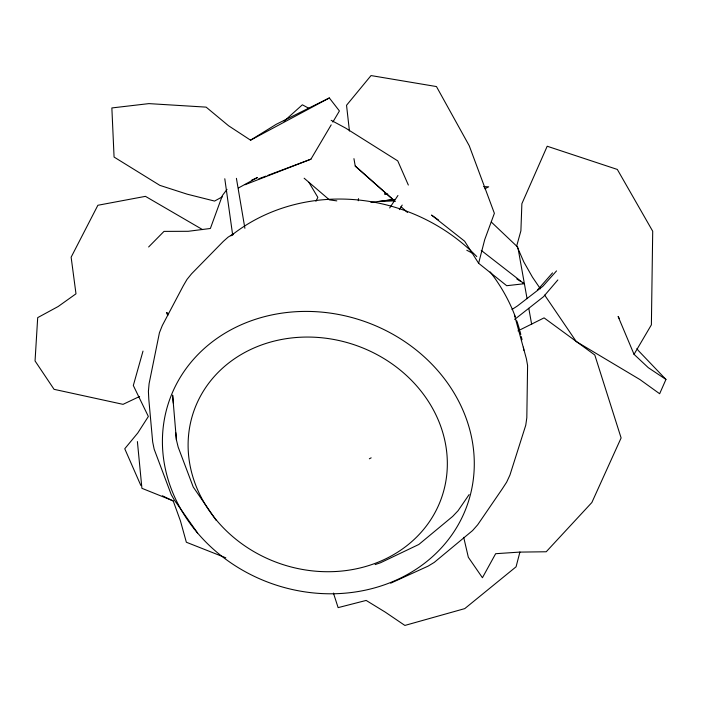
<?xml version="1.0" encoding="UTF-8"?>
<svg xmlns="http://www.w3.org/2000/svg" width="701" height="701" viewBox="0 0 701 701"><rect width="100%" height="100%" fill="white"/><g stroke="black" fill="none" stroke-linecap="round" stroke-linejoin="round"><path stroke-width="1.05" d="M358.281 200.766L358.518 198.62M481.228 250.388L524.146 283.739L506.7 285.71L478.625 263.278L484.724 239.611L494.38 213.323L469.241 145.747L436.46 86.565L371.031 75.568L346.539 105.281L349.44 131.017M519.923 552.02L516.067 566.811L464.754 608.617L404.88 625.432L385.173 612.069L366.159 600.433L338.119 607.627L333.431 593.072M143.004 351.087L133.321 385.506L148.358 416.49L137.782 432.981L124.752 448.754L140.84 485.46M636.981 348.441L638.094 350.316L665.95 379.451L659.65 393.743L639.952 379.565L576.24 341.536L544.651 295.086M315.941 201.292L317.842 197.358L308.869 182.304M665.95 379.451L648.311 367.683L634.037 354.329L651.387 324.826L652.71 231.234L617.327 169.44L547.201 146.237L521.877 203.702L520.896 230.813L516.751 245.727L523.849 262.016L532.497 277.219L540.401 288.83M245.017 184.731L310.911 159.188L331.196 124.866M332.835 122.079L339.415 110.951L329.33 97.956L276.255 124.287L250.555 140.174L228.57 125.768L206.129 107.13L148.892 103.617L111.862 107.945L114.07 157.059L159.846 185.362L187.202 194.186L214.585 201.073L222.226 196.876M399.333 209.617L402.216 205.06M389.677 207.96L397.94 195.491M469.118 494.591L458.051 510.749L452.697 516.392L418.839 544.467L380.643 562.701L375.123 564.594M227.028 189.393L222.41 195.474L210.37 228.482L188.236 231.295L164.008 231.391L148.63 246.98M557.847 279.944L543.485 296.733L514.674 319.411M537.395 290.135L552.537 272.882M556.533 270.901L542.828 286.332L517.443 305.951L512.01 309.474M284.071 121.212L302.368 104.808L309.088 108.427M233.503 233.819L228.114 237.131L223.312 241.398L191.566 273.793L186.992 279.427L183.25 285.85L162.308 325.527L159.434 332.738L149.103 383.613L148.402 391.403L148.822 399.474L152.678 441.945L154.167 449.201L171.237 494.626L174.496 500.269L197.542 532.979M238.454 187.973L257.556 177.493L251.58 180.21M329.33 97.956L250.555 140.174M369.348 458.796L371.162 457.832M484.847 188.797L488.676 186.816L483.567 186.65M517.969 330.898L544.081 317.877L594.807 355.021L621.112 437.941L591.863 502.503L546.219 551.766L519.52 552.108L495.651 553.702L482.428 577.729L468.329 557.26L463.703 537.325M139.622 396.468L123.043 404.346L54.065 389.327L35.05 360.945L37.696 317.632L58.183 306.503L75.988 293.807L71.134 257.197L97.877 205.27L145.44 196.35L202.545 229.604M390.667 583.197L428.162 566.101L434.234 562.412L472.57 530.578L477.688 524.786L502.188 489.018L506.63 482.192L509.942 475.05L525.759 425.218L526.819 417.743L527.59 365.493L526.398 358.807L514.438 314.959M258.748 178.808L265.907 176.117M267.948 175.346L310.911 159.188M394.619 199.426L378.426 201.573L394.637 200.845M370.925 202.44L393.568 199.505M386.645 193.8L384.49 193.949L387.741 194.098M336.813 200.88L329.391 199.846L304.138 178.212M225.81 557.821L186.352 542.241L180.429 520.878L173.191 500.873L141.909 488.308L137.396 441.577M162.387 495.8L173.165 500.97M466.778 250.239L472.562 253.271M331.17 120.309L345.567 128.055L397.747 160.888L408.341 185.046M516.83 278.963L520.484 281.346M522.315 282.547L524.146 283.739M438.633 220.114L431.536 215.076L464.623 241.197L478.625 263.278M166.838 312.515L168.529 313.741M353.944 158.645L355.241 166.067L393.147 199.636M355.241 166.067L395.268 201.573M400.972 206.655L407.474 212.482M491.296 222.033L517.873 247.26M216.162 520.326L193.231 487.011L178.177 447.142L176.407 439.886L175.776 432.631M619.228 318.377L618.116 316.493L634.037 354.329M166.452 312.769L167.819 315.38M236.412 178.343L244.886 228.281M518.065 248.338L527.064 298.679M528.791 308.317L531.665 324.388M224.793 178.755L232.697 235.194M173.331 403.233L172.63 395.101L176.407 439.886M230.909 235.851A177.02 160.643 19.2 0 1 476.768 256.566M490.174 271.935A177.02 160.643 19.2 0 1 515.305 316.721M516.786 320.848A177.02 160.643 19.2 0 1 519.406 329.207M519.993 331.31A177.02 160.643 19.2 0 1 520.808 334.473M521.307 336.594A177.02 160.643 19.2 0 1 522.017 339.757M523.384 347.153A177.02 160.643 19.2 0 1 523.857 350.307M194.124 528.808A157.865 139.035 19.2 0 0 462.09 517.443A157.865 139.035 19.2 0 0 298.845 311.559A157.865 139.035 19.2 0 0 194.124 528.808M215.049 518.433A131.218 115.534 19.2 0 0 437.573 507.506A131.218 115.534 19.2 0 0 300.545 337.225A131.218 115.534 19.2 0 0 215.049 518.433"/></g></svg>
